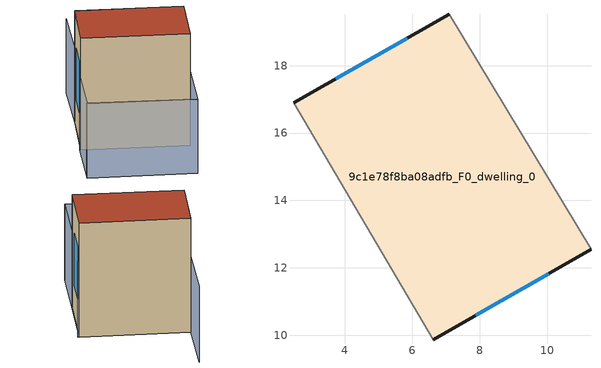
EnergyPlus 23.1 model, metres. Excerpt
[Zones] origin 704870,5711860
9c1e78f8ba08adfb_F0_dwelling_0
 floor ground (EU_floor_Construction): 7.1,19.53 11.3,12.55 6.62,9.87 2.47,16.9 z0
 wall outside (EU_wall_Construction): 7.1,19.53 2.47,16.9 / 6.62,9.87 11.3,12.55 z0:9
 wall adiabatic (EU_wall_Construction): 11.3,12.55 7.1,19.53 / 2.47,16.9 6.62,9.87 z0:9
 window (EU_Window_Construction): 5.85,18.82 3.72,17.61 / 7.89,10.59 10.04,11.82 z2.43:6.57
 roof outside (EU_roof_Construction): 11.3,12.55 7.1,19.53 2.47,16.9 6.62,9.87 z9
shading: -2.16,14.32 1.96,7.19 / 11.35,12.45 7.1,19.53 / 7.1,19.53 11.93,22.43 / 2.43,16.98 6.63,9.86 / 6.63,9.86 1.99,7.13 / 1.99,7.13 -2.21,14.24 / -2.21,14.24 2.43,16.98 z0:6
[Building]
EU S2 Campaign: North Axis=0; Terrain=City; Solar Distribution=FullExterior
[Site:Location]
London: Latitude=51.5; Longitude=-0.5; Time Zone=0; Elevation=25
[SizingPeriod:WeatherFileDays]
AnnualSizingPeriod: Begin Month=1; Begin Day of Month=1; End Month=12; End Day of Month=31; Day of Week for Start Day=Monday; Use Weather File Daylight Saving Period=No; Use Weather File Rain and Snow Indicators=No
[MATERIAL]
EU_InternalMass_Material: Roughness=MediumRough; Thickness=0.1; Conductivity=1; Density=1800; Specific Heat=900; Thermal Absorptance=0.9; Solar Absorptance=0.7; Visible Absorptance=0.7
[MATERIAL:NOMASS] Roughness=MediumRough; Thermal Absorptance=0.9; Solar Absorptance=0.7; Visible Absorptance=0.7
Name | Thermal Resistance
EU_wall_NoMass | 0.555556
EU_roof_NoMass | 0.510204
EU_floor_NoMass | 1.68919
[WINDOWMATERIAL:SIMPLEGLAZINGSYSTEM]
EU_Window_SimpleGlazing: UFactor=3.96; Solar Heat Gain Coefficient=0.85; Visible Transmittance=0.85
[CONSTRUCTION]
EU_wall_Construction: EU_wall_NoMass
EU_roof_Construction: EU_roof_NoMass
EU_floor_Construction: EU_floor_NoMass
EU_InternalMass_Construction: EU_InternalMass_Material
EU_Window_Construction: EU_Window_SimpleGlazing
[ZONE]
9c1e78f8ba08adfb_F0_dwelling_0: Type=1; Multiplier=1; Ceiling Height=autocalculate; Volume=393.337; Floor Area=autocalculate; Part of Total Floor Area=Yes
[INTERNALMASS]
9c1e78f8ba08adfb_F0_dwelling_0_EU_InternalMass: Construction=EU_InternalMass_Construction; Zone or ZoneList=9c1e78f8ba08adfb_F0_dwelling_0; Surface Area=43.7042
[OTHEREQUIPMENT]
EU_Step8_InternalGain_9c1e78f8ba08adfb_F0_dwelling_0_f000: Fuel Type=Electricity; Zone or ZoneList or Space or SpaceList=9c1e78f8ba08adfb_F0_dwelling_0; Schedule=EU_Step8_GainSchedule_9c1e78f8ba08adfb_F0_dwelling_0_f000; Design Level Calculation Method=Watts/Area; Power per Zone Floor Area=1; Fraction Latent=0; Fraction Radiant=0; Fraction Lost=0; Carbon Dioxide Generation Rate=0; EndUse Subcategory=EU_Step8_InternalGains
[ZONEVENTILATION:DESIGNFLOWRATE]
EU_ConstantAir_9c1e78f8ba08adfb_F0_dwelling_0: Zone or ZoneList or Space or SpaceList=9c1e78f8ba08adfb_F0_dwelling_0; Schedule=EU_AlwaysOn; Design Flow Rate Calculation Method=AirChanges/Hour; Air Changes per Hour=0.48; Ventilation Type=Natural; Fan Pressure Rise=0; Fan Total Efficiency=1; Constant Term Coefficient=1; Temperature Term Coefficient=0; Velocity Term Coefficient=0; Velocity Squared Term Coefficient=0; Minimum Indoor Temperature=-100; Maximum Indoor Temperature=100; Delta Temperature=-100; Minimum Outdoor Temperature=-100; Maximum Outdoor Temperature=100; Maximum Wind Speed=40
[HVACTEMPLATE:THERMOSTAT]
EU_HeatOnly_9c1e78f8ba08adfb_F0_dwelling_0: Constant Heating Setpoint=20; Constant Cooling Setpoint=50
[HVACTEMPLATE:ZONE:IDEALLOADSAIRSYSTEM]
9c1e78f8ba08adfb_F0_dwelling_0: Template Thermostat=EU_HeatOnly_9c1e78f8ba08adfb_F0_dwelling_0; System Availability Schedule=EU_AlwaysOn; Maximum Heating Supply Air Temperature=50; Minimum Cooling Supply Air Temperature=13; Maximum Heating Supply Air Humidity Ratio=0.0156; Minimum Cooling Supply Air Humidity Ratio=0.0077; Heating Limit=NoLimit; Cooling Limit=NoLimit; Heating Availability Schedule=EU_AlwaysOn; Cooling Availability Schedule=EU_CoolingOff; Dehumidification Control Type=ConstantSensibleHeatRatio; Cooling Sensible Heat Ratio=0.7; Dehumidification Setpoint=60; Humidification Control Type=None; Humidification Setpoint=30; Outdoor Air Method=None; Outdoor Air Flow Rate per Person=0.00944; Outdoor Air Flow Rate per Zone Floor Area=0; Outdoor Air Flow Rate per Zone=0; Demand Controlled Ventilation Type=None; Outdoor Air Economizer Type=NoEconomizer; Heat Recovery Type=None; Sensible Heat Recovery Effectiveness=0.7; Latent Heat Recovery Effectiveness=0.65
[SIZING:ZONE]
9c1e78f8ba08adfb_F0_dwelling_0: Zone Cooling Design Supply Air Temperature Input Method=SupplyAirTemperature; Zone Cooling Design Supply Air Temperature=13; Zone Heating Design Supply Air Temperature Input Method=SupplyAirTemperature; Zone Heating Design Supply Air Temperature=50; Zone Cooling Design Supply Air Humidity Ratio=0.008; Zone Heating Design Supply Air Humidity Ratio=0.008; Cooling Design Air Flow Method=DesignDay; Cooling Design Air Flow Rate=0; Cooling Minimum Air Flow per Zone Floor Area=0.000762; Cooling Minimum Air Flow=0; Cooling Minimum Air Flow Fraction=0.2; Heating Design Air Flow Method=DesignDay; Heating Design Air Flow Rate=0; Heating Maximum Air Flow per Zone Floor Area=0.002032; Heating Maximum Air Flow=0.141576; Heating Maximum Air Flow Fraction=0.3; Account for Dedicated Outdoor Air System=No; Dedicated Outdoor Air System Control Strategy=NeutralSupplyAir; Dedicated Outdoor Air Low Setpoint Temperature for Design=autosize; Dedicated Outdoor Air High Setpoint Temperature for Design=autosize; Zone Load Sizing Method=Sensible Load Only No Latent Load; Zone Latent Cooling Design Supply Air Humidity Ratio Input Method=HumidityRatioDifference; Zone Cooling Design Supply Air Humidity Ratio Difference=0.005; Zone Latent Heating Design Supply Air Humidity Ratio Input Method=HumidityRatioDifference; Zone Humidification Design Supply Air Humidity Ratio Difference=0.005
[SCHEDULE:CONSTANT]
Name | Hourly Value
EU_AlwaysOn | 1
EU_CoolingOff | 0
[SCHEDULE:FILE]
EU_Step8_GainSchedule_9c1e78f8ba08adfb_F0_dwelling_0_f000: File=../../schedules/9c1e78f8ba08adfb/9c1e78f8ba08adfb_F0_dwelling_0_f000_gain.csv; Column Number=1; Rows to Skip at Top=0; Number of Hours of Data=8760; Column Separator=Comma; Interpolate to Timestep=No; Minutes per Item=60; Adjust Schedule for Daylight Savings=Yes
